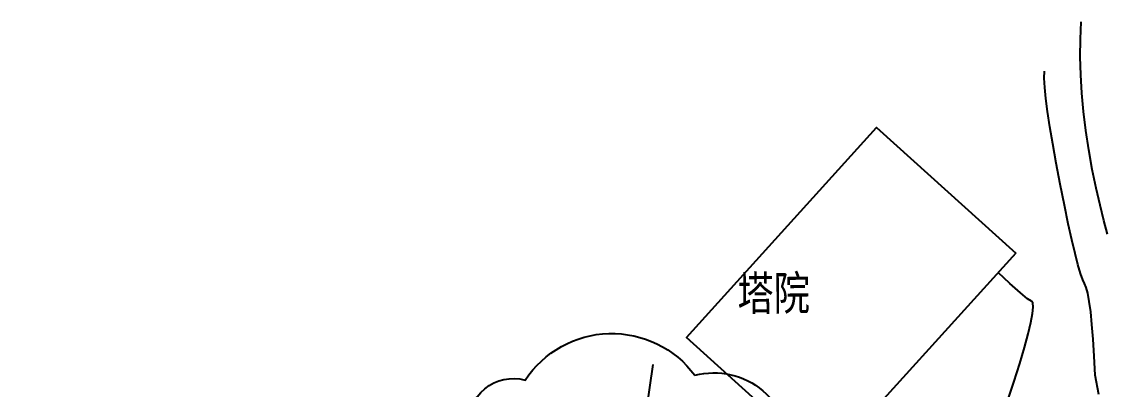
# Model space of a CAD drawing. Extents: x 351134 to 737836, y 2693212 to 3319468.
# Drawn here: x 351134 to 427601, y 3227556 to 3253453 of the extents above; entities that cross this region are included whole.
import ezdxf

# ---------------------------------------------------------------- set-up
doc = ezdxf.new("R2010")
doc.units = 0
doc.linetypes.add('0', pattern=[1, 1])
for name, color, linetype in [('DGX', 8, 'CONTINUOUS'), ('居民地', 4, '0'), ('汉字层', 1, '0'), ('绿化', 3, 'CONTINUOUS')]:
    doc.layers.add(name, color=color, linetype=linetype)
doc.styles.add('TUKOU', font='simhei_0.ttf', dxfattribs={"width": 1.5})

msp = doc.modelspace()

# ---------------------------------------------------------------- linework, layer by layer
at = {"layer": 'DGX', "color": 8, "linetype": 'Continuous'}
for points, elevation in [([(427619, 3238490), (427355, 3239441), (427089, 3240518), (426819, 3241720), (426546, 3243047), (426295, 3244426), (426087, 3245783), (425924, 3247117), (425805, 3248429), (425730, 3249718), (425700, 3250986), (425714, 3252230), (425772, 3253453)], 52698), ([(427014, 3227187), (426751, 3228546), (426681, 3229896), (426605, 3231090), (426521, 3232130), (426431, 3233015), (426334, 3233744), (426230, 3234319), (426120, 3234739), (426002, 3235004), (425870, 3235277), (425714, 3235722), (425534, 3236340), (425331, 3237129), (425105, 3238090), (424855, 3239223), (424582, 3240528), (424286, 3242005), (423999, 3243498), (423754, 3244848), (423551, 3246056), (423390, 3247122), (423271, 3248046), (423194, 3248828), (423159, 3249469), (423167, 3249967)], 53698), ([(420576, 3226723), (421017, 3228065), (421430, 3229365), (421770, 3230497), (422036, 3231461), (422227, 3232257), (422345, 3232885), (422389, 3233345), (422358, 3233637), (422254, 3233761), (421992, 3233928), (421487, 3234345), (420740, 3235014), (419913, 3235784)], 54698)]:
    msp.add_lwpolyline(points, dxfattribs=dict(at, elevation=elevation))
msp.add_lwpolyline([(372414, 3203871), (377761, 3207149), (382409, 3210399), (386357, 3213621), (389607, 3216814), (392158, 3219978), (394010, 3223114), (395162, 3226222), (395616, 3229301)], dxfattribs=at)
at = {"layer": '居民地', "color": 2, "linetype": '0', "elevation": -321419}
msp.add_lwpolyline([(421151, 3237153), (407764, 3222341), (397963, 3231199), (411350, 3246011), (421151, 3237153)], dxfattribs=at)
msp.add_lwpolyline([(421151, 3237153), (407764, 3222341), (397963, 3231199), (411350, 3246011), (421151, 3237153)], dxfattribs=at)
at = {"layer": '绿化', "linetype": 'Continuous', "elevation": -355302, "flags": 128}
msp.add_lwpolyline([(398554, 3228540, -0.520567), (405193, 3222900, -0.520567), (407184, 3213942, -0.520567), (396230, 3210624, -0.520567), (394238, 3205648, -0.520567), (386936, 3193040, -0.520567), (381624, 3188064, -0.520567), (369941, 3178657, -0.520567), (366355, 3170811, -0.520567), (358720, 3170811, -0.520567), (356729, 3164840, -0.520567), (352413, 3170148, -0.520567), (358598, 3183813, -0.520567), (358720, 3184082, -0.520567), (364031, 3191381, -0.520567), (362704, 3198017, -0.520567), (373149, 3208783, -0.520567), (375317, 3210624, -0.520567), (385245, 3221869, -0.520567), (382620, 3224890, -0.520567), (386604, 3228208, -0.520567)], format="xyb", close=True, dxfattribs=at)

# ---------------------------------------------------------------- texts
at = {"layer": '汉字层', "color": 1, "linetype": '0', "style": 'TUKOU', "width": 0.78}
msp.add_text('塔院', height=2400, rotation=0.52903, dxfattribs=at).set_placement((401558, 3233102, -544830))

doc.saveas('drawing.dxf')
